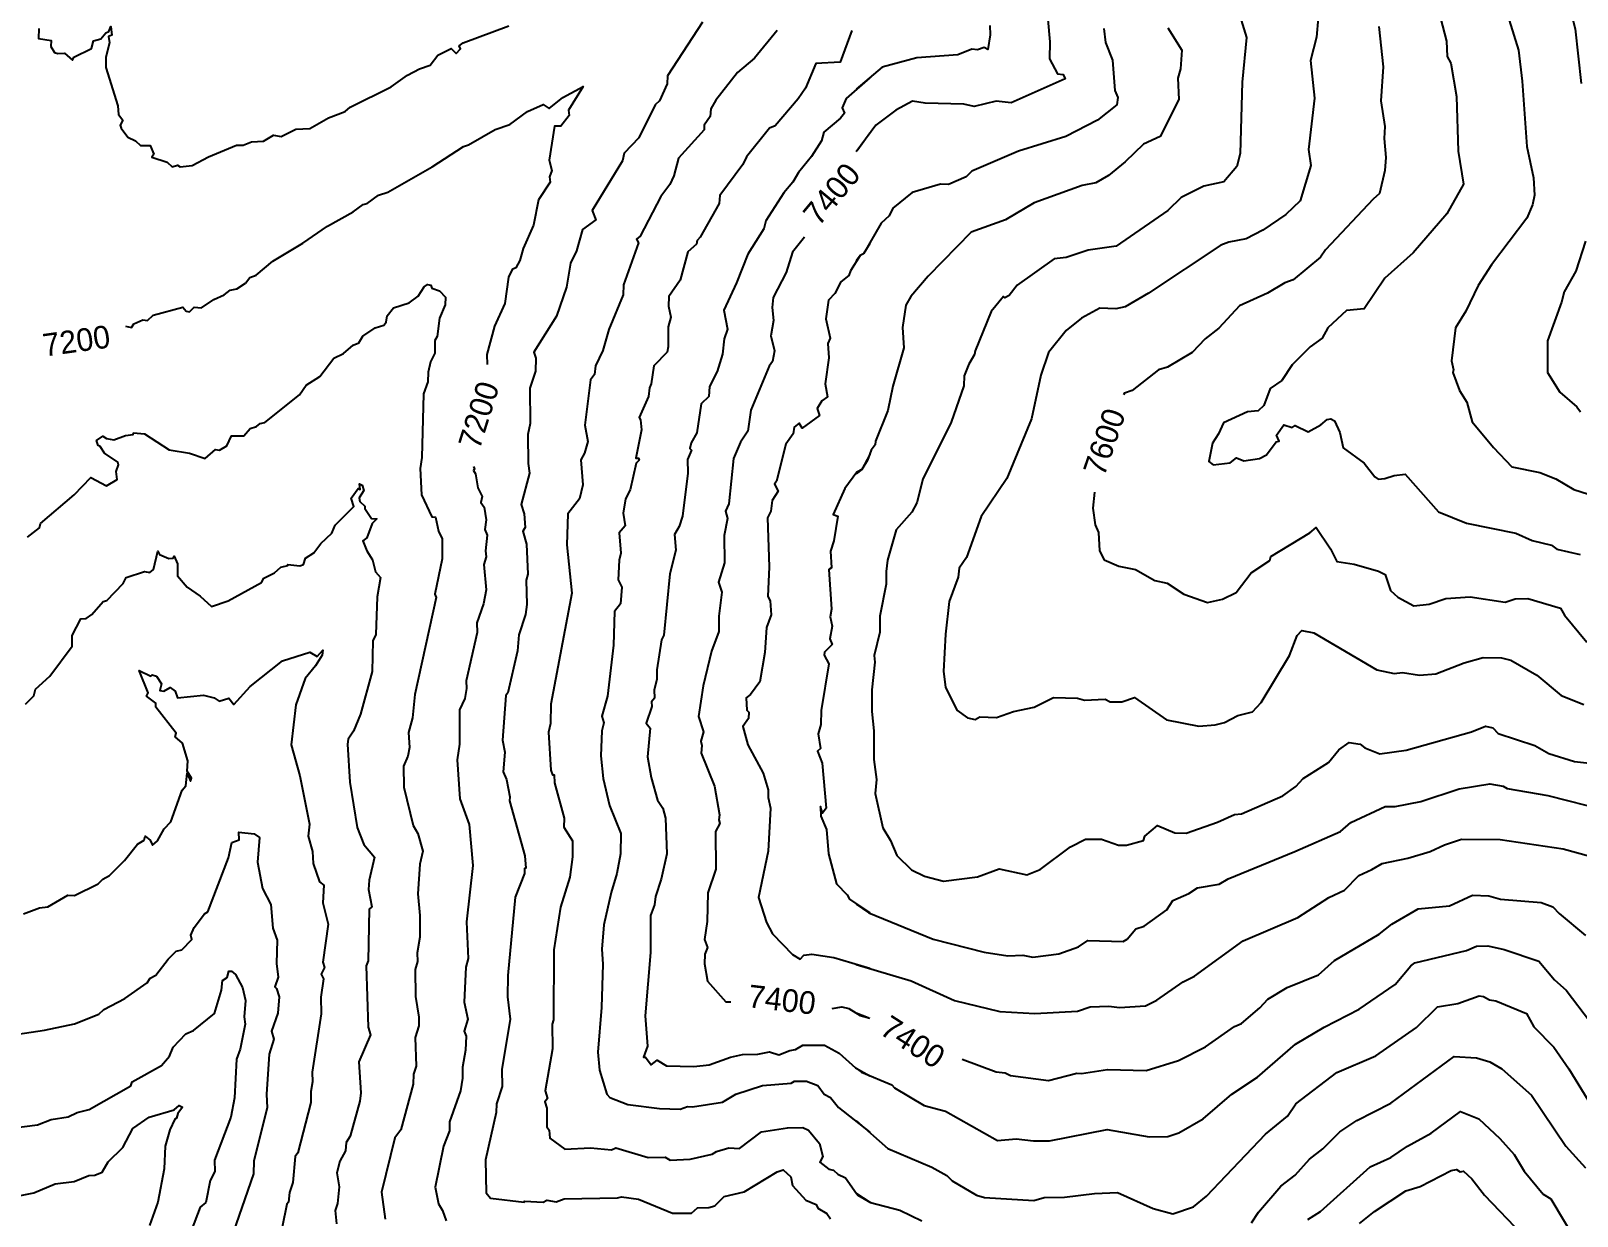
# Model space of a CAD drawing. Extents: x 9339 to 13216, y 3769 to 6935.
# Drawn here: x 10227 to 10746, y 3987 to 4384 of the extents above; entities that cross this region are included whole.
import ezdxf
from ezdxf.enums import TextEntityAlignment as Align

# ---------------------------------------------------------------- set-up
doc = ezdxf.new("R2010")
doc.units = 0
doc.header["$MEASUREMENT"] = 0
for name, color, linetype in [('DTM_SURFACE_CON', 9, 'Continuous'), ('DTM_SURFACE_ICON', 251, 'Continuous'), ('DTM_TEXT_ICON', 251, 'Continuous')]:
    doc.layers.add(name, color=color, linetype=linetype)
doc.styles.add('TMODELF', font='tmodelf')

msp = doc.modelspace()

# ---------------------------------------------------------------- linework, layer by layer
at = {"layer": 'DTM_SURFACE_CON', "linetype": 'Continuous', "flags": 128}
for points, elevation in [([(10742.56, 4528.52), (10741.96, 4526.84), (10742.48, 4522.79), (10737.92, 4506.23), (10733.37, 4494.62), (10727.7, 4485.44), (10727, 4482.66), (10726.51, 4467.41), (10726.88, 4458.23), (10735.13, 4438.54), (10737.2, 4430.41), (10738.61, 4418.69), (10740.55, 4411.55), (10742.16, 4396.88), (10745.21, 4384.87), (10747.19, 4366.59)], 2353.06), ([(10630.57, 4396.66), (10635.03, 4382), (10633.53, 4367.05), (10632.86, 4343.04), (10631.72, 4338.73), (10627.41, 4333.62), (10620.68, 4332.1), (10613.09, 4328.36), (10608.63, 4323.95), (10591.24, 4312.04), (10581.86, 4310.62), (10574.48, 4308.19), (10570.51, 4307.79), (10558.11, 4298.86), (10555.38, 4295.46), (10553.92, 4294.63), (10553.52, 4295.1), (10549.33, 4290.08), (10543.96, 4276.89), (10543.83, 4275.61), (10541.89, 4272.4), (10540.35, 4268.54), (10540.17, 4265.14), (10535.98, 4252.97), (10526.44, 4233.83), (10524.41, 4225.93), (10522.75, 4222.75), (10517.49, 4216.8), (10514.66, 4206.62), (10514.11, 4202.84), (10514.19, 4198.64), (10512.06, 4187.92), (10512.08, 4182.57), (10510.16, 4174.72), (10510.34, 4172.51), (10509.36, 4163.17), (10509.39, 4155.87), (10510.03, 4149.4), (10510.04, 4139.77), (10510.92, 4133.14), (10510.52, 4128.4), (10513.06, 4116.9), (10515.57, 4112.68), (10517.69, 4107.58), (10522.67, 4102.85), (10526.99, 4100.65), (10533.44, 4098.95), (10544.83, 4100.45), (10552.03, 4103.16), (10561.33, 4101.17), (10565.82, 4102.97), (10575.98, 4110.49), (10581.03, 4113.09), (10586.38, 4113.08), (10592.06, 4111.1), (10594.8, 4111.04), (10600.44, 4112.59), (10600.95, 4114.08), (10605.14, 4117.69), (10610.96, 4115.26), (10614.81, 4115.11), (10625.28, 4118.77), (10630.99, 4121.31), (10633.38, 4121.63), (10647.14, 4127.66), (10651.54, 4130.79), (10654.02, 4133.46), (10662.46, 4138.84), (10666, 4143.07), (10669.38, 4145.55), (10673.12, 4144.99), (10674.69, 4143.75), (10679.72, 4141.68), (10688.5, 4142.89), (10710.44, 4149.04), (10715.12, 4151), (10717.64, 4150.42), (10719.37, 4148.55), (10731.7, 4144.53), (10736.44, 4141.85), (10745.01, 4139.09), (10750.06, 4138.55)], 2292.1), ([(10720.95, 4394.77), (10726.22, 4377.72), (10727.43, 4367.33), (10728.99, 4345.44), (10731.19, 4334.94), (10731.56, 4329.1), (10730.96, 4325.91), (10729.04, 4321.39), (10717.16, 4305.79), (10712.64, 4298.78), (10708.53, 4290.14), (10705.12, 4284.58), (10703.73, 4273.48), (10704.43, 4270.48), (10704.17, 4269.66), (10706.38, 4263.57), (10708.89, 4259.65), (10710.73, 4253.05), (10717.87, 4244.42), (10723.98, 4238.02), (10733.34, 4236.1), (10738.73, 4233.91), (10744.78, 4230.33), (10752.13, 4228.05)], 2340.86), ([(10452.57, 4387.17), (10440.89, 4369.17), (10440.68, 4366.49), (10438.16, 4360.75), (10436.65, 4359.36), (10431.25, 4348.31), (10426.36, 4343.21), (10425.7, 4340.59), (10415.53, 4323.99), (10416.76, 4320.81), (10412.33, 4317.54), (10410.3, 4310.45), (10408.29, 4306.34), (10406.95, 4298.22), (10403.63, 4288.54), (10395.97, 4276.4), (10396.67, 4274.39), (10396.52, 4270.08), (10394.68, 4264.32), (10394.76, 4252.5), (10393.95, 4248.8), (10394.08, 4239.08), (10394.59, 4235.81), (10391.82, 4225.35), (10392.82, 4222.22), (10393.12, 4217.61), (10392.3, 4216.43), (10393.54, 4212.05), (10393.98, 4201.96), (10393.43, 4199.99), (10393.71, 4191.78), (10393.27, 4188.48), (10391.03, 4181.63), (10390.56, 4176.24), (10387.31, 4162.13), (10386.63, 4161.26), (10385.47, 4146.31), (10386.26, 4142.3), (10385.76, 4135.69), (10386.83, 4133.09), (10387.98, 4127.28), (10387.85, 4125.97), (10392.94, 4107.5), (10393.29, 4103.41), (10392.9, 4103.27), (10392.9, 4101.57), (10389.74, 4093.63), (10387.24, 4067.4), (10387.22, 4060.25), (10388.02, 4052.72), (10385.3, 4035.79), (10385.39, 4030.18), (10383.51, 4024.28), (10383.36, 4021.46), (10379.77, 4005.48), (10380.06, 3994.45), (10381.48, 3992.63), (10392.78, 3991.32), (10392.85, 3991.71), (10399.11, 3991.38), (10400.42, 3991.98), (10403.53, 3991.42), (10406.22, 3992.44), (10424.02, 3992.75), (10425.46, 3993.15), (10431.07, 3992.29), (10442.5, 3987.65), (10448.91, 3987.62), (10450.91, 3989.38), (10454.74, 3989.53), (10456.72, 3990.14), (10459.8, 3993.26), (10466.59, 3994.8), (10477.61, 4001.47), (10479.59, 4002.17), (10482.19, 3999.83), (10482.77, 3996.9), (10487.23, 3992), (10490.64, 3990.5), (10491.27, 3989.28), (10494.28, 3987.48), (10495.53, 3985.71)], 2206.75), ([(10659.04, 4388.61), (10658.43, 4382.06), (10656.44, 4374.3), (10657.78, 4361.6), (10655.84, 4344.43), (10656.52, 4339.03), (10652.95, 4327.18), (10648.23, 4322.6), (10640.43, 4317.4), (10634.88, 4314.51), (10629.03, 4313.38), (10626.44, 4312.3), (10602.11, 4296.22), (10594.3, 4291.68), (10591.22, 4290.99), (10585.82, 4291.19), (10579.67, 4287.87), (10574.58, 4283.74), (10568.62, 4276.36), (10566.03, 4268.72), (10562.95, 4254.03), (10554.59, 4234.06), (10546.02, 4221.34), (10541.06, 4207.54), (10538.67, 4203.98), (10538.27, 4200.98), (10535.33, 4192.77), (10534.03, 4181.81), (10533.35, 4169.29), (10534.04, 4164.13), (10537.86, 4156.4), (10541.48, 4153.79), (10543.96, 4153.2), (10545.63, 4154.11), (10551.15, 4153.89), (10556.83, 4155.89), (10563.84, 4157.41), (10570.25, 4160.65), (10578.33, 4160.33), (10580.73, 4159.75), (10587.6, 4160.07), (10589.23, 4159.19), (10593.23, 4159.15), (10597.44, 4160.59), (10608.12, 4153.13), (10619.01, 4151.03), (10624.49, 4151.47), (10627.59, 4152.25), (10632.06, 4154.54), (10636.96, 4155.81), (10639.95, 4158.98), (10649.43, 4174.67), (10651.97, 4181.39), (10653.6, 4183.08), (10657.56, 4182.31), (10678.73, 4169.93), (10684.56, 4168.61), (10687.34, 4168.95), (10693, 4168.12), (10698.53, 4168.52), (10707.99, 4172.28), (10714.39, 4174), (10720.53, 4173.9), (10723.63, 4173.13), (10732.35, 4168.12), (10740.55, 4161.3), (10748.15, 4158.22)], 2304.29), ([(10700.07, 4388.42), (10702.07, 4380.72), (10702.33, 4375.62), (10703.48, 4373.38), (10705.45, 4362.18), (10705.93, 4343.86), (10707.75, 4332.8), (10702.14, 4322.84), (10690.86, 4309.8), (10681.37, 4301.25), (10674.43, 4290.94), (10668.48, 4290.4), (10662.32, 4284.57), (10660.38, 4281.1), (10656.3, 4278.23), (10650.31, 4272.24), (10646.83, 4266.89), (10642.95, 4264.23), (10640.77, 4258.52), (10638.92, 4256.71), (10635.34, 4256.44), (10627.27, 4252.77), (10625.65, 4249.02), (10623.63, 4245.93), (10622.42, 4239.72), (10623.8, 4238.67), (10629.55, 4239.31), (10631.63, 4240.95), (10634.13, 4239.94), (10639.32, 4240.78), (10641.7, 4241.97), (10645, 4246.37), (10645.93, 4246.63), (10645.07, 4248.59), (10647.55, 4252.03), (10650.32, 4251.18), (10651.35, 4251.83), (10655.64, 4249.67), (10659.98, 4252.05), (10662, 4253.9), (10663.28, 4254.07), (10664.49, 4253.45), (10666.3, 4249.49), (10667.41, 4244.33), (10674.46, 4239.2), (10678.05, 4234.65), (10679.19, 4233.86), (10681.35, 4234.03), (10684.55, 4235.1), (10688.18, 4235.48), (10699.36, 4222.87), (10708.75, 4219.08), (10725.36, 4215.75), (10730.78, 4213.29), (10737.27, 4211.75), (10739.06, 4210.36), (10746.91, 4208.55)], 2328.67), ([(10229.97, 4385), (10229.87, 4381.61), (10234.1, 4381), (10234.06, 4378.94), (10235.22, 4376.96), (10236.35, 4376.57), (10238.6, 4376.78), (10241.32, 4374.34), (10241.8, 4375.44), (10247.69, 4378.3), (10248.36, 4380.86), (10250.78, 4381.58), (10252.5, 4383.5), (10253.53, 4383.98), (10254.13, 4385.67), (10254.55, 4382.77), (10253.42, 4382.28), (10253.68, 4380.17), (10252.48, 4375.37), (10252.43, 4371.91), (10256.53, 4359.09), (10256.75, 4356.2), (10258.17, 4354.3), (10257.32, 4352.62), (10257.63, 4351.55), (10259.86, 4348.6), (10262.39, 4347.34), (10264.16, 4345.79), (10267.4, 4345.78), (10268.53, 4342.89), (10267.93, 4341.88), (10273.09, 4340.12), (10274.71, 4338.65), (10276.55, 4339.16), (10277.4, 4338.65), (10281.39, 4339.03), (10286.95, 4341.93), (10296.33, 4345.91), (10298.51, 4345.82), (10301.28, 4346.95), (10305.38, 4347.24), (10308.68, 4349.28), (10311.31, 4348.78), (10316.2, 4351.2), (10320.95, 4351.48), (10327.13, 4355.09), (10332.72, 4357.22), (10334.47, 4358.58), (10348.12, 4365.46), (10353.69, 4369.38), (10357.62, 4371.5), (10361.3, 4372.74), (10363.85, 4376.07), (10368.33, 4378.31), (10370.02, 4376.66), (10371.47, 4378.14), (10370.97, 4379.14), (10372.32, 4380.24), (10387.6, 4385.86)], 2206.75), ([(10477.59, 4384.36), (10470.03, 4375), (10464.28, 4370.2), (10457.08, 4361.02), (10455.4, 4358.04), (10455.17, 4355.54), (10453.1, 4352.62), (10453.16, 4351.04), (10444.57, 4341.52), (10442.97, 4335.64), (10441.63, 4332.65), (10438.55, 4328.61), (10431.71, 4315.35), (10430.43, 4314.38), (10431.06, 4313.16), (10426.12, 4299.05), (10426.01, 4295.66), (10421.21, 4284.01), (10419.17, 4276.98), (10416.69, 4271.83), (10416.31, 4268.94), (10415.02, 4267.18), (10413.14, 4251.93), (10414.1, 4246.46), (10412.95, 4242.55), (10411.76, 4240.33), (10412.39, 4231.91), (10411.37, 4227.22), (10407.44, 4222.21), (10407.13, 4211.87), (10408.71, 4195.65), (10401.72, 4158.37), (10401.65, 4151.9), (10400.95, 4149.02), (10401.75, 4136.18), (10402.29, 4134.72), (10402.84, 4134.65), (10402.9, 4132.02), (10406.15, 4120.1), (10406.09, 4117.17), (10408.96, 4112.53), (10408.95, 4107.15), (10408.08, 4100.4), (10405, 4090.32), (10402.74, 4076.01), (10402.56, 4052.46), (10402.12, 4051.01), (10402.23, 4042.78), (10399.77, 4028.69), (10400.58, 4026.11), (10399.75, 4025), (10400.36, 4022.9), (10400.42, 4016.65), (10401.12, 4015.53), (10401.43, 4012.75), (10406.45, 4009.14), (10415.06, 4009.59), (10422.01, 4008.93), (10423.5, 4009.57), (10434.37, 4006.33), (10440.04, 4006.41), (10441.69, 4005.45), (10448.47, 4005.73), (10455.82, 4007.4), (10457.23, 4008.29), (10461.46, 4009.51), (10464.96, 4009.35), (10472.34, 4014.91), (10481.11, 4016.31), (10486.24, 4016.42), (10488.09, 4015.48), (10491.77, 4011.06), (10492.94, 4006.63), (10491.9, 4004.7), (10494.91, 4002.41), (10496.55, 4002.03), (10497.91, 4000.69), (10500.58, 3999.5), (10504.25, 3994.25), (10508.66, 3991.34)], 2218.94), ([(10502.63, 4384.33), (10498.69, 4373.7), (10490.59, 4373.3), (10487.08, 4364.97), (10484.71, 4361.37), (10476.96, 4352.34), (10475.08, 4351.55), (10467.3, 4341.95), (10466.11, 4339.42), (10458.41, 4329.01), (10458.14, 4326.29), (10451.77, 4314.97), (10450.75, 4313.93), (10450.55, 4312.72), (10447.7, 4310.13), (10445.04, 4300.55), (10441.29, 4295.13), (10441.21, 4291.9), (10441.98, 4288.18), (10441.06, 4284.95), (10441.07, 4278.23), (10440.67, 4276.49), (10436.27, 4271.81), (10435.35, 4265.79), (10434.75, 4264.49), (10434.45, 4261.62), (10431.32, 4254.54), (10431.79, 4253.72), (10432.09, 4250.34), (10430.27, 4240.87), (10431.06, 4240.88), (10431.28, 4240.17), (10430.31, 4239.26), (10428.37, 4230.31), (10426.77, 4227.27), (10426, 4222.48), (10426.59, 4218.15), (10424.6, 4215.81), (10425.22, 4209.07), (10424.61, 4206.71), (10424.24, 4200.11), (10425.48, 4197.63), (10425.05, 4191.98), (10423.05, 4189.5), (10422.71, 4178.18), (10420.66, 4161.01), (10418.87, 4154.37), (10419.48, 4152.1), (10418.8, 4149.47), (10418.5, 4141.07), (10419.3, 4133.44), (10421.39, 4124.37), (10425.22, 4114.98), (10425.08, 4108.14), (10423.89, 4101.53), (10421.96, 4095.25), (10419.49, 4084.32), (10418.79, 4076.14), (10419.15, 4071.18), (10418.74, 4056.59), (10417.47, 4041.64), (10418, 4035.61), (10420.48, 4027.61), (10421.54, 4026.49), (10427.58, 4024.12), (10438.16, 4022.75), (10445.08, 4022.58), (10447.55, 4023.47), (10449.23, 4023.29), (10459.26, 4024.86), (10463.76, 4027.58), (10472.71, 4030.44), (10482.36, 4031.21), (10483.44, 4031.87), (10487.49, 4031.89), (10491.22, 4030.5), (10493.38, 4027.59), (10495.55, 4026.4), (10498.18, 4023.14), (10508.66, 4014.76)], 2231.14), ([(10548.88, 4385.97), (10549.02, 4382.89), (10548.3, 4377.99), (10547.03, 4378.66), (10544.79, 4377.85), (10542.92, 4378.06), (10538.19, 4376.21), (10524.44, 4375.12), (10512.85, 4372.02), (10504.09, 4364.62)], 2243.33), ([(10608.59, 4385.23), (10613.34, 4377.69), (10612.89, 4371.53), (10611.98, 4368.38), (10612.34, 4361.17), (10606.04, 4348.83), (10600.43, 4346.24), (10594.28, 4340.29), (10588.7, 4335.67), (10584.49, 4333.19), (10579.91, 4332.38), (10563.78, 4326.57), (10554.2, 4320.82), (10542.64, 4316.72), (10528.23, 4301.95), (10522.49, 4295.1), (10520.77, 4292.19), (10519.66, 4284.71), (10520.06, 4277.87), (10516.41, 4265.03), (10514.7, 4256.88), (10510.56, 4246.56), (10510.46, 4245.39), (10509.11, 4243.57), (10507.96, 4240.21), (10506.04, 4237.13), (10504.09, 4235.6)], 2279.9), ([(10587.13, 4384.99), (10587.72, 4380.27), (10590.06, 4374.43), (10590.89, 4364.18), (10591.89, 4361.84), (10591.53, 4359.4), (10585.04, 4354.23), (10574.39, 4348.81), (10558.5, 4343.88), (10542.89, 4337.11), (10541.03, 4335.3), (10535.11, 4332.72), (10532.44, 4332.81), (10522.84, 4329.98), (10516.35, 4324.75), (10515.12, 4322.15), (10512.48, 4319.69), (10506.59, 4309.43), (10505.4, 4308.83), (10504.09, 4307.11)], 2267.71), ([(10508.66, 4368.41), (10500.79, 4361.56), (10499.43, 4358.39), (10500.22, 4356.66), (10498.88, 4354.95), (10493.28, 4350.21), (10492.49, 4347.34), (10489.15, 4342.07), (10484.76, 4336.75), (10482.82, 4333.42), (10479.82, 4329.83), (10473.78, 4320.47), (10473.1, 4317.85), (10467.73, 4309.35), (10464, 4299.75), (10459.75, 4290.51), (10460.94, 4284.14), (10459.79, 4280.89), (10459.27, 4275.82), (10457.52, 4269.97), (10454.95, 4264.94), (10454.72, 4261.56), (10452.13, 4259.12), (10450.67, 4249.43), (10448.8, 4246), (10448.31, 4244.12), (10448.88, 4243.57), (10447.5, 4240.43), (10447.62, 4235.84), (10445.84, 4221.4), (10444.71, 4217.94), (10443.21, 4215.24), (10443.66, 4210.04), (10441.58, 4202.07), (10439.65, 4181.53), (10438.81, 4179.92), (10437.21, 4169.84), (10437.22, 4166.7), (10436.36, 4163.2), (10436.46, 4160.38), (10435.46, 4159.19), (10435.58, 4157.62), (10433.73, 4152.03), (10435.01, 4150.31), (10434.18, 4140.67), (10435.39, 4133.83), (10437.46, 4126.21), (10439.26, 4123.51), (10440.17, 4120.09), (10440.62, 4108.18), (10438.72, 4099.65), (10436.82, 4093.86), (10436.49, 4091.06), (10435.19, 4087.46), (10435.16, 4075.08), (10433.38, 4053.82), (10434.16, 4043.68), (10432.82, 4039.95), (10433.42, 4039.93), (10435.4, 4037.42), (10437.32, 4038.96), (10440.47, 4037.02), (10449.7, 4036.8), (10454.81, 4037.44), (10461.93, 4039.96), (10465.95, 4040.82), (10471.17, 4040.98), (10475, 4041.71), (10478.21, 4040.7), (10481.87, 4042.23), (10483.74, 4042.52), (10486.23, 4043.96), (10493.52, 4043.98), (10498.4, 4041.35), (10503.84, 4036.36), (10508.66, 4033.69)], 2243.33), ([(10508.66, 4312.88), (10506.59, 4309.43), (10505.4, 4308.83), (10502.15, 4303.76), (10501.69, 4302.12), (10498.96, 4300.03), (10496.9, 4296.09), (10494.81, 4293.86), (10493.9, 4287.63), (10495.37, 4281.13), (10494.61, 4279.34), (10494.9, 4274.58), (10493.76, 4265.78), (10494.53, 4261.49), (10492.56, 4260.16), (10491, 4257.53), (10491.85, 4255.23), (10486, 4250.97), (10484.96, 4252.63), (10483.31, 4251.25), (10483.01, 4249.02), (10480.48, 4245.58), (10477.44, 4233.21), (10476.72, 4232.19), (10477.91, 4229.82), (10475.9, 4226.71), (10475.46, 4223.06), (10474.41, 4220.87), (10474.9, 4204.4), (10474.52, 4194.52), (10475.23, 4193.06), (10475.58, 4188.31), (10474.01, 4184.07), (10473.44, 4175.68), (10471.79, 4165.85), (10468.71, 4161.59), (10467.24, 4160.45), (10467.47, 4156.34), (10468.07, 4155.71), (10468.02, 4153.55), (10466.11, 4150.85), (10467.79, 4144.68), (10472.97, 4135.26), (10474.55, 4129.61), (10474.57, 4127.02), (10475.34, 4123.53), (10474.54, 4109.01), (10471.36, 4093.49), (10473.98, 4085.16), (10476.04, 4081.31), (10482.79, 4074.37), (10485.37, 4072.88), (10486.57, 4074.18), (10489.2, 4074.52), (10496.62, 4073.38), (10508.66, 4069.86)], 2267.71), ([(10748.68, 4313.72), (10745.43, 4303.62), (10741.56, 4296.7), (10740.69, 4293.24), (10735.91, 4280.29), (10735.99, 4269.57), (10740.07, 4263), (10745.81, 4258.1), (10746.96, 4256.39)], 2353.06), ([(10226.23, 4214.44), (10230.21, 4217.56), (10230.63, 4218.97), (10241.87, 4228.64), (10247.48, 4234.43), (10252.7, 4231.56), (10256.34, 4233.75), (10255.97, 4236.42), (10256.7, 4238.62), (10256.56, 4239.58), (10252, 4242.58), (10250.61, 4244.81), (10249.87, 4245.08), (10249.37, 4246.83), (10251.51, 4248.25), (10252.74, 4247.52), (10255.19, 4247.05), (10259.05, 4248.51), (10261.68, 4248.83), (10261.8, 4249.42), (10265.49, 4249.02), (10273.72, 4243.66), (10280.58, 4242.52), (10285.78, 4240.73), (10289.26, 4243.75), (10290.6, 4243.52), (10293.1, 4244.97), (10294.6, 4248.41), (10298.79, 4248.43), (10300.84, 4250.83), (10303.01, 4251.54), (10304.19, 4252.48), (10305.85, 4252.83), (10317.41, 4262.13), (10319.69, 4265.36), (10324.28, 4268.3), (10328.99, 4274.43), (10332.13, 4275.99), (10335.48, 4278.78), (10337.33, 4279.59), (10338.66, 4281.77), (10342.8, 4284.55), (10345.75, 4285.45), (10346.48, 4286.55), (10346.81, 4288.67), (10348.96, 4291.32), (10354.23, 4292.97), (10357.18, 4295.24), (10359.26, 4298.39), (10360.34, 4299.09), (10361.51, 4298.96), (10361.8, 4297.95), (10364.43, 4297.04), (10366.42, 4294.87), (10366.29, 4292.31), (10364.39, 4287.79), (10363.65, 4281.74), (10362.77, 4280.38), (10362.85, 4276.14), (10361.33, 4273.23), (10360.53, 4269.7), (10360.42, 4266.49), (10359.06, 4262.43), (10358.5, 4241.12), (10357.92, 4237.43), (10358.32, 4228.63), (10361.86, 4221.21), (10363.01, 4221.07), (10364.03, 4216.42), (10365.3, 4213.86), (10365.23, 4207.07), (10362.84, 4195.26), (10363.31, 4194.2), (10356.11, 4161.61), (10355.37, 4153.83), (10353.96, 4148.87), (10354.36, 4143.81), (10353.79, 4140.89), (10352.25, 4137.62), (10352.46, 4130.55), (10355.57, 4117.66), (10357.15, 4114.99), (10358.75, 4109.04), (10357.79, 4104.66), (10357.07, 4094.8), (10357.78, 4087.53), (10357.78, 4080.21), (10356.92, 4074.93), (10357.04, 4072.09), (10356.23, 4069.34), (10356.28, 4060.27), (10357.44, 4053.44), (10357.45, 4050.51), (10356.18, 4046.56), (10356.55, 4036.95), (10355.65, 4034.26), (10355.54, 4030.87), (10351.37, 4015.63), (10349.37, 4012.95), (10344.98, 3994.74), (10346.15, 3985.58)], 2182.37), ([(10508.66, 4242.17), (10506.04, 4237.13), (10504.32, 4236.2), (10500.34, 4230.66), (10496.38, 4221.96), (10497.96, 4221.38), (10496.6, 4213.17), (10495.49, 4209.73), (10495.78, 4204.15), (10494.98, 4203.52), (10495.85, 4190.25), (10495.4, 4187.7), (10496.03, 4184.57), (10495.32, 4180.27), (10496.11, 4178.37), (10493.49, 4175.79), (10493.32, 4174.85), (10494.99, 4171.94), (10492.39, 4156.21), (10492.23, 4151.5), (10491.35, 4148.45), (10492.11, 4143.55), (10491.14, 4142.58), (10492.74, 4138.63), (10494.03, 4123.49), (10492.76, 4121.84), (10492.17, 4124.02), (10492.31, 4120.79), (10494.2, 4116.38), (10494.87, 4108.21), (10497.56, 4098.08), (10501.05, 4094.44), (10501.87, 4092.92), (10508.66, 4088.33)], 2279.9), ([(10225.5, 4158.4), (10228.34, 4161.13), (10228.88, 4163.44), (10233.74, 4167.82), (10241.23, 4177.81), (10241.25, 4181.37), (10244.1, 4187.04), (10245.87, 4187.11), (10247.84, 4188.46), (10251.61, 4192.77), (10252.84, 4193.14), (10258.27, 4198.85), (10259.34, 4200.81), (10265.48, 4202.91), (10267.2, 4202.58), (10268.45, 4203.49), (10269.97, 4209.64), (10270.45, 4208.54), (10273.61, 4207.22), (10275.08, 4207.39), (10275.35, 4207.98), (10276.53, 4205.46), (10276.51, 4201.37), (10279.76, 4197.66), (10284.16, 4194.62), (10287.93, 4191.14), (10293.5, 4193.03), (10304.71, 4199.22), (10305.51, 4200.69), (10309.09, 4202.47), (10311.19, 4204.31), (10313.55, 4204.83), (10313.53, 4205.2), (10317.54, 4204.78), (10318.74, 4205.24), (10319.39, 4207.3), (10322.25, 4209.08), (10324.61, 4212.24), (10328.25, 4215.75), (10329.44, 4218.46), (10335.7, 4224.72), (10334.73, 4227.49), (10337.08, 4230.69), (10337.75, 4230.43), (10337.54, 4232.25), (10338.46, 4231.79), (10339.01, 4230.08), (10337.49, 4227.54), (10337.64, 4226.32), (10339.35, 4224.81), (10339.38, 4223.98), (10341.56, 4220.67), (10343.38, 4220.59), (10341.82, 4218.98), (10339.97, 4214.19), (10338.68, 4213.17), (10340.01, 4209.83), (10341.93, 4206.82), (10342.88, 4202.76), (10344.62, 4200.91), (10343.42, 4194.43), (10343.03, 4181.72), (10342.06, 4179.58), (10341.83, 4169.37), (10337.89, 4154.98), (10335.58, 4149.31), (10333.78, 4146.66), (10333.5, 4145.01), (10334.26, 4132.17), (10336.82, 4116.95), (10339.03, 4111.3), (10342.6, 4107.02), (10340.76, 4099.33), (10340.54, 4096.22), (10341.67, 4090.35), (10340.82, 4089.62), (10340.51, 4072.28), (10339.84, 4070.57), (10340.49, 4050.05), (10341.28, 4047.5), (10337.29, 4038.4), (10337.95, 4028.01), (10337.65, 4025.19), (10334.44, 4013.51), (10333.09, 4011.31), (10332.82, 4008.57), (10330.99, 4005.06), (10329.92, 4001.18), (10330.69, 3996.43), (10330.21, 3990.94), (10329.37, 3988.56), (10329.8, 3984.12)], 2170.18), ([(10224.85, 4088.08), (10230.28, 4090.06), (10233.08, 4090.37), (10239.77, 4094.31), (10241.93, 4094.19), (10249.94, 4098.1), (10251.52, 4099.65), (10253.75, 4100.86), (10258.79, 4105.89), (10263.08, 4111.36), (10265.36, 4112.81), (10265.64, 4114.05), (10267.35, 4112.79), (10268.13, 4111.05), (10269.77, 4112.48), (10272.03, 4116.54), (10274.26, 4118.92), (10278.05, 4129.52), (10279.3, 4131), (10279.77, 4135.18), (10280.86, 4132.53), (10281.18, 4133.6), (10279.77, 4135.95), (10279.97, 4139.31), (10278.17, 4145.25), (10275.72, 4147.4), (10276.12, 4148.69), (10269.27, 4157.32), (10269.23, 4158.74), (10266.11, 4161.07), (10266.63, 4162.13), (10263.67, 4169.69), (10267.62, 4167.81), (10268.07, 4168.16), (10269.44, 4167.73), (10271.17, 4165.2), (10270.64, 4162.97), (10271.96, 4162.72), (10274.08, 4164.01), (10275.75, 4162.78), (10276.56, 4160.48), (10285.28, 4161.36), (10288.82, 4160.53), (10290.53, 4159.33), (10293.74, 4160.41), (10295.4, 4158.25), (10300.93, 4164.32), (10311.71, 4172.92), (10320.89, 4175.82), (10323.3, 4174.37), (10325.21, 4176.47), (10325, 4174.86), (10322.77, 4171.19), (10319.3, 4166.95), (10316.24, 4158.15), (10314.66, 4144.78), (10317.49, 4134.32), (10320.82, 4118.09), (10320.34, 4114.09), (10321.78, 4108.99), (10322, 4104.96), (10324.14, 4098.8), (10325.6, 4097.66), (10325.29, 4091.73), (10327.05, 4084.57), (10325.31, 4071.79), (10325.76, 4070.09), (10324.7, 4067.83), (10325.5, 4066.28), (10324.56, 4060.12), (10324.71, 4054.55), (10321.69, 4034.9), (10321.79, 4031.68), (10321.19, 4028.4), (10321.21, 4024.71), (10316.86, 4007.91), (10316.02, 4006.69), (10315.17, 3997.89), (10314.11, 3994.59), (10313.77, 3991.38), (10313.23, 3990.7), (10311.57, 3982.96)], 2157.98), ([(10504.09, 4091.26), (10508.36, 4088.37), (10529.9, 4079.55), (10547.02, 4075.15), (10554.91, 4073.98), (10559.99, 4074.14), (10563.34, 4073.52), (10572.11, 4074.61), (10578.68, 4077.02), (10581.81, 4079.11), (10593.67, 4078.73), (10594.93, 4079.52), (10597.93, 4083.06), (10600.69, 4083.88), (10608.32, 4089.34), (10610.32, 4092.51), (10615.61, 4094.86), (10618.57, 4096.79), (10625.84, 4098.04), (10628.8, 4099.83), (10651.25, 4108.9), (10666.49, 4115.71), (10670.01, 4118.7), (10681.49, 4124.01), (10684.9, 4124.09), (10693.46, 4125.72), (10706.27, 4130.01), (10716.65, 4131.66), (10721.03, 4130.82), (10722.36, 4130.09), (10736.01, 4127.77), (10755.34, 4122.8)], 2279.9), ([(10215.38, 4046.61), (10231.93, 4049.02), (10241.97, 4051.18), (10250.11, 4054.4), (10251.84, 4055.91), (10258.86, 4059.68), (10266.38, 4064.9), (10267.35, 4066.44), (10269.28, 4067.5), (10273.38, 4072.87), (10276.05, 4075.48), (10278, 4076.01), (10281.32, 4079.39), (10280.96, 4080.9), (10282.13, 4083.5), (10285.61, 4088.03), (10286.64, 4088.74), (10293.67, 4106.84), (10294.75, 4111.95), (10297.2, 4112.9), (10297.09, 4115.43), (10302.23, 4114.84), (10303.98, 4113.69), (10303.32, 4105.38), (10305.01, 4096.59), (10307.87, 4091.2), (10308.49, 4083.25), (10309.97, 4079.22), (10309.72, 4071.43), (10310.33, 4066.83), (10309.15, 4063.53), (10309.77, 4063.02), (10310.61, 4060.24), (10310.11, 4054.77), (10308, 4048.68), (10308.77, 4045.98), (10307.31, 4040.95), (10306.41, 4027.58), (10306.57, 4022.99), (10302.12, 4005.24), (10301.95, 4000.89), (10294.2, 3978.2)], 2145.79), ([(10504.09, 4071.1), (10522.54, 4065.54), (10537.03, 4058.96), (10552.3, 4055.32), (10564.07, 4054.59), (10578.33, 4055.43), (10582.63, 4056.83), (10588.78, 4057.07), (10592.46, 4056.65), (10601.11, 4057.21), (10604.95, 4059.12), (10613.74, 4065.26), (10617.59, 4067.13), (10633.93, 4078.94), (10652.17, 4086.79), (10662.57, 4093.54), (10667.88, 4095.95), (10672.66, 4100.94), (10677.08, 4102.87), (10680.45, 4104.96), (10689.07, 4106.74), (10696.54, 4108.93), (10701.44, 4111.23), (10707.06, 4113.13), (10720.08, 4113.01), (10741.17, 4109.9), (10759.08, 4104.89)], 2267.71), ([(10504.09, 4036.23), (10505.85, 4034.91), (10516.08, 4030.7), (10516.98, 4029.63), (10526.88, 4023.75), (10534.11, 4021.9), (10551.45, 4012.01), (10557.8, 4012.58), (10563.55, 4011.94), (10568.94, 4011.96), (10588.25, 4015.72), (10602.31, 4013.23), (10608.64, 4013.31), (10612.34, 4014.64), (10620.5, 4019.28), (10630.05, 4027.51), (10638.71, 4033.3), (10651.43, 4044.28), (10661.02, 4050.07), (10672.76, 4056.03), (10684.81, 4064.39), (10690.09, 4070.61), (10691.47, 4071.58), (10708.81, 4075.77), (10712.09, 4077.23), (10715.89, 4077.28), (10721.41, 4076.07), (10733.03, 4072.16), (10738.29, 4065.96), (10742.22, 4062.47), (10750.38, 4051.67)], 2243.33), ([(10504.09, 4018.68), (10514.68, 4009.35), (10529.52, 4003.08), (10534.54, 4000.31), (10536.32, 3998.49), (10544.44, 3993.64), (10547.09, 3992.87), (10563.64, 3991.94), (10567.17, 3992.85), (10573.93, 3993), (10584.02, 3994.21), (10591.72, 3994.54), (10603.66, 3989.17), (10610.26, 3987.42), (10617.22, 3989.73), (10621.56, 3993.32), (10641.42, 4014.12), (10648.77, 4020.16), (10651.53, 4024.34), (10665.31, 4034.85), (10678.38, 4040.38), (10691.96, 4049.95), (10699.05, 4056.89), (10705.89, 4057.92), (10712.97, 4060.51), (10714.5, 4060.33), (10716.54, 4059.21), (10718.64, 4058.87), (10728.92, 4054.62), (10731.36, 4050.16), (10738.02, 4043.34), (10743.09, 4036.08), (10751.58, 4022.23)], 2231.14), ([(10636.64, 3984.38), (10639.03, 3987.98), (10646.51, 3996.66), (10651.28, 4000.4), (10656.08, 4005.81), (10660.61, 4009.21), (10666.3, 4014.89), (10672.03, 4018.75), (10683.36, 4024.49), (10704.64, 4040.24), (10712.18, 4039.74), (10716.62, 4038.41), (10720.64, 4036.04), (10730.63, 4027.22), (10742.08, 4010.11), (10748.73, 4002.85)], 2218.94), ([(10221.67, 3993.17), (10228.31, 3994.43), (10235.49, 3997.44), (10241.83, 3998.3), (10246.79, 4000.23), (10248.83, 4000.34), (10251.21, 4001.38), (10253.3, 4004.88), (10258.18, 4009.71), (10261.51, 4016.01), (10267.02, 4019.88), (10275.4, 4022.29), (10277.03, 4023.8), (10278.21, 4023.19), (10276.63, 4021.05), (10276.21, 4019.52), (10275.61, 4019.22), (10274, 4015.63), (10272.4, 4010.08), (10272.07, 4002.55), (10269.91, 3991.32), (10267.09, 3983.53)], 2121.41), ([(10655.52, 3985.5), (10659.79, 3988.15), (10676.51, 4003.22), (10683.4, 4006.26), (10688.96, 4010.13), (10696.96, 4014.5), (10706.82, 4021.77), (10712.91, 4019.23), (10719.99, 4012.69), (10724.73, 4007.37), (10728.08, 4001.74), (10734.44, 3994.03), (10737.03, 3992.41), (10749.82, 3971.07)], 2206.75), ([(10504.09, 3994.47), (10504.66, 3993.7), (10508.88, 3991.24), (10518.7, 3988.68), (10526.09, 3985.11)], 2218.94)]:
    msp.add_lwpolyline(points, dxfattribs=dict(at, elevation=elevation))
at = {"layer": 'DTM_SURFACE_ICON', "linetype": 'Continuous', "flags": 128}
for points, elevation in [([(10567.58, 4396.88), (10569, 4380.58), (10568.95, 4374.8), (10571.65, 4369.84), (10573.57, 4369.57), (10574.19, 4368.11), (10556.05, 4360.08), (10551.05, 4360.59), (10543.63, 4358.87), (10540.18, 4359.67), (10527.21, 4359.95), (10522.96, 4360.61), (10517.37, 4357.56), (10510.7, 4352.53), (10504.09, 4343.66)], 2255.52), ([(10679.41, 4385.68), (10680.8, 4372.11), (10680.09, 4360.77), (10681.41, 4352.08), (10681.14, 4348.08), (10681.67, 4341.74), (10681.42, 4337.42), (10679.64, 4329.61), (10677.45, 4327.77), (10661.53, 4310.79), (10659.8, 4308.28), (10650.61, 4300.75), (10647.83, 4299.7), (10642.09, 4296.24), (10632.63, 4291.93), (10625.74, 4284.48), (10621.09, 4280.89), (10616.76, 4276.37), (10608.5, 4271.37), (10605.45, 4270.52), (10596.66, 4263.58), (10594.11, 4262.74), (10593.74, 4262.13)], 2316.48), ([(10259.1, 4285.17), (10261.09, 4284.7), (10261.86, 4286), (10264.9, 4287.27), (10266.43, 4287.03), (10268.34, 4288.87), (10278.27, 4291.5), (10279.47, 4290.24), (10280.5, 4290.01), (10282.15, 4291.55), (10284.6, 4291.29), (10288.72, 4294.08), (10292.17, 4295.62), (10294.2, 4297.19), (10296.43, 4297.67), (10299.35, 4299.62), (10300.74, 4301.45), (10302.92, 4302.27), (10308.45, 4306.95), (10318.6, 4312.95), (10326.8, 4318.68), (10335.38, 4323.53), (10338.79, 4326.01), (10340.16, 4326.36), (10343.92, 4329.07), (10347.09, 4330.11), (10361.92, 4338.59), (10372.43, 4345.45), (10374.12, 4345.94), (10383.02, 4351.17), (10388, 4352.82), (10393.85, 4357.12), (10399.11, 4359.47), (10401.18, 4358.2), (10405.72, 4361.85), (10412.54, 4365.51), (10407.65, 4357.58), (10407.85, 4355.82), (10405.07, 4352.22), (10402.98, 4352.26), (10401.11, 4340.88), (10402.03, 4337.43), (10401.3, 4335.27), (10401.54, 4333.42), (10397.61, 4327.53), (10395.92, 4319.08), (10392.4, 4311.16), (10391.3, 4307.19), (10389.99, 4304.73), (10388.78, 4304.19), (10387.56, 4301.64), (10386.33, 4292.76), (10382.77, 4285.19), (10380.3, 4275.64), (10380.37, 4272.31)], 2194.56), ([(10508.66, 4349.85), (10504.69, 4344.36)], 2255.52), ([(10486.76, 4315), (10482.75, 4310), (10480.65, 4303.19), (10476.26, 4294.79), (10475.89, 4291.43), (10476.41, 4287.07), (10475.54, 4281.89), (10476.71, 4276.91), (10476.05, 4273.34), (10474.97, 4271.74), (10468.74, 4256.94), (10467.79, 4249.94), (10465.34, 4246.23), (10462.92, 4240.76), (10461.38, 4225.52), (10460.32, 4223.15), (10460.95, 4220.63), (10459.88, 4215), (10459.95, 4205.83), (10457.93, 4199.29), (10459.07, 4195.98), (10458.07, 4187.9), (10458.03, 4182.75), (10455.58, 4176.15), (10452.78, 4164.57), (10451.19, 4154.19), (10452.91, 4149.05), (10451.98, 4145.98), (10452.4, 4144.56), (10452.11, 4141.93), (10456.59, 4130.83), (10458.33, 4121.29), (10458.05, 4119.55), (10458.41, 4118.32), (10456.95, 4115.62), (10457.02, 4103.08), (10454.35, 4095.09), (10454.15, 4085.51), (10453.2, 4079.39), (10454.2, 4076.78), (10453.37, 4074.52), (10453.25, 4071.26), (10454.21, 4065.43), (10460.42, 4058.56), (10462.02, 4058.52)], 2255.52), ([(10375.8, 4238.08), (10376.16, 4237.31), (10375.83, 4236.76), (10376.43, 4235.68), (10377.19, 4230.93), (10378.65, 4228.06), (10378.25, 4225.97), (10379.33, 4224.4), (10380.02, 4220.18), (10379.55, 4216.91), (10380.31, 4215.01), (10379.75, 4209.84), (10380.05, 4207.82), (10379.28, 4205.22), (10380, 4196.73), (10379.09, 4191.99), (10376.87, 4185.68), (10376.98, 4182.36), (10373.34, 4166.2), (10373.43, 4163.63), (10372.84, 4160.25), (10371.03, 4156.52), (10371.1, 4145), (10370.32, 4139.66), (10371.24, 4126.67), (10374.33, 4118.06), (10375.53, 4104.23), (10373.47, 4085.38), (10373.94, 4073.07), (10373.23, 4070.18), (10372.6, 4058.41), (10373.84, 4052.67), (10372.64, 4048.74), (10373.32, 4046.98), (10373.11, 4042.3), (10372.04, 4036.56), (10372.14, 4032.91), (10371.37, 4028.69), (10367.73, 4018.28), (10367.71, 4015.28), (10365.68, 4010.12), (10362.96, 3996.31), (10364.03, 3990.82), (10365.4, 3988.56), (10366.59, 3985.12)], 2194.56), ([(10584.04, 4229.48), (10583.47, 4224.14), (10584.21, 4218.49), (10585.33, 4216), (10585.69, 4209.79), (10587.32, 4206.78), (10592.14, 4204.66), (10597.78, 4203.57), (10604.3, 4199.87), (10608.36, 4198.93), (10614.03, 4195.26), (10621.96, 4192.52), (10626.93, 4193.54), (10631.56, 4195.78), (10636.54, 4202.42), (10642.77, 4206.54), (10643.2, 4207.88), (10656.22, 4215.82), (10658.41, 4217.64), (10663.18, 4210.52), (10665.34, 4206.27), (10671.09, 4205.38), (10679.25, 4202.93), (10681.51, 4201.83), (10683.24, 4196.5), (10685.76, 4194.28), (10691.17, 4191.32), (10696.26, 4191.92), (10701.85, 4193.76), (10709.98, 4194.36), (10721.78, 4192.57), (10725.08, 4193.7), (10729.35, 4193.78), (10740.35, 4190.52), (10741.62, 4188.17), (10749.09, 4179.17)], 2316.48), ([(10539.65, 4039.34), (10551.02, 4035.09), (10554.05, 4034.7), (10555.82, 4033.81), (10568.57, 4032.18), (10578.05, 4034.63), (10579.68, 4034.44), (10588.42, 4035.8), (10601.32, 4035.47), (10612.19, 4038.83), (10621.3, 4043.43), (10631.03, 4050.22), (10633.37, 4051.23), (10639.49, 4056.54), (10642.13, 4059.45), (10648.6, 4063.3), (10659.13, 4067.56), (10664.52, 4072.4), (10679.47, 4081.25), (10683.75, 4084.62), (10692.53, 4089.72), (10703.07, 4090.74), (10710.79, 4094.27), (10716.27, 4094.11), (10720.14, 4093.01), (10733.78, 4091.81), (10737.78, 4090.35), (10739.81, 4088.17), (10748.69, 4080.81)], 2255.52), ([(10211.99, 4015.06), (10229.6, 4017.23), (10234.16, 4019.05), (10239.8, 4019.91), (10242.86, 4021.41), (10246.88, 4022.39), (10260.83, 4030.38), (10261.28, 4031.64), (10271.13, 4037.14), (10273.82, 4040.35), (10275.09, 4043.32), (10279.3, 4047.85), (10281.86, 4048.93), (10288.91, 4054.56), (10291.3, 4062.49), (10291.56, 4065.69), (10293.12, 4066.71), (10293.73, 4068.78), (10294.65, 4068.78), (10295.92, 4067.66), (10298.31, 4063.38), (10299.37, 4059.02), (10298.88, 4053.46), (10299.17, 4051.01), (10297.54, 4042.61), (10296.3, 4039.35), (10295.67, 4026.37), (10294.43, 4019.89), (10288.95, 4005.46), (10289.02, 4001.59), (10287.52, 3998.57), (10286.01, 3991.24), (10284.12, 3989.67), (10277.18, 3971.42)], 2133.6), ([(10496.02, 4056.27), (10499.25, 4056.83), (10501.64, 4056.24), (10505.47, 4053.91), (10508.66, 4053.04)], 2255.52), ([(10504.09, 4054.8), (10508.15, 4053.27)], 2255.52), ([(10672.84, 3984.17), (10677.94, 3988.17), (10688.43, 3995.13), (10693.22, 3996.59), (10703.67, 4001.98), (10705.38, 4002.33), (10706.69, 4001.48), (10707.77, 4001.71), (10710.59, 3999.16), (10714.77, 3993.73), (10727.48, 3980.52)], 2194.56)]:
    msp.add_lwpolyline(points, dxfattribs=dict(at, elevation=elevation))

# ---------------------------------------------------------------- texts
at = {"layer": 'DTM_TEXT_ICON', "linetype": 'Continuous', "style": 'TMODELF'}
for s, rotation, p in [('7400', 50.2105, (10495.9, 4329.54, 2255.52)), ('7200', 7.9473, (10242.61, 4280.27, 2194.56)), ('7200', 72.6518, (10377.53, 4255.37, 2194.56)), ('7600', 71.1008, (10587.33, 4246.34, 2316.48)), ('7400', 353.4258, (10479.23, 4059.26, 2255.52)), ('7400', 327.2967, (10523.13, 4045.1, 2255.52))]:
    msp.add_text(s, height=7.62, rotation=rotation, dxfattribs=at).set_placement(p, align=Align.MIDDLE_CENTER)

doc.saveas('drawing.dxf')
